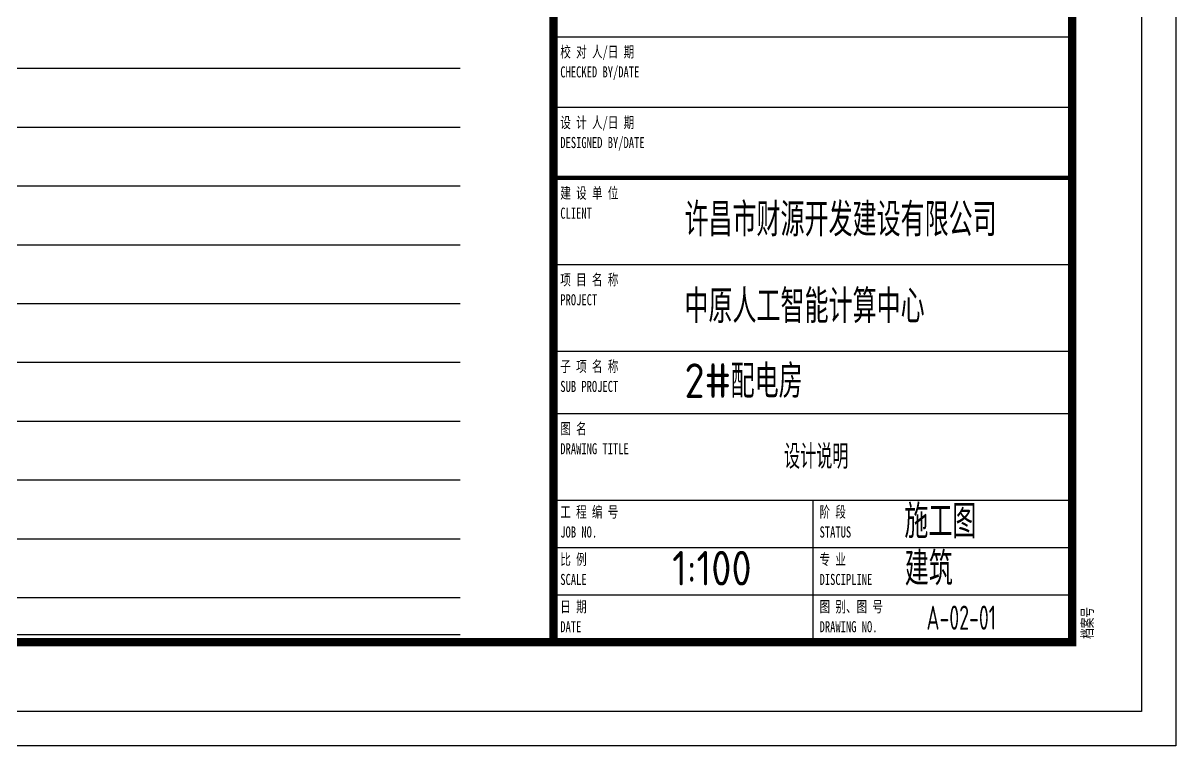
# Model space of a CAD drawing. Extents: x 17032 to 90126, y 10699 to 170399.
# Drawn here: x 73456 to 90126, y 96699 to 107148 of the extents above; entities that cross this region are included whole.
import ezdxf
from ezdxf.enums import TextEntityAlignment as Align

# ---------------------------------------------------------------- set-up
doc = ezdxf.new("R2010")
doc.units = 0
doc.header["$LTSCALE"] = 1000
doc.header["$MEASUREMENT"] = 0
for name, color, linetype in [('2017_11-sheet-R$0$C-SHET-TTLB', 11, 'Continuous'), ('C-SHET-TTLB', 11, 'Continuous'), ('PUB_TEXT', 7, 'Continuous')]:
    doc.layers.add(name, color=color, linetype=linetype)
doc.layers.add('WINDOW_TEXT', color=7, linetype='Continuous', lineweight=9)
doc.styles.add('2017_11-sheet-R$0$SHEET-ECADI', font='simhei.ttf', dxfattribs={"width": 0.7})
doc.styles.get("Standard").update_dxf_attribs({"font": 'gbenor.shx', "bigfont": 'gbcbig.shx'})
doc.styles.add('XD2008', font='xd-hzs.shx', dxfattribs={"width": 0.7, "bigfont": 'xd-hztxt.shx'})

# ---------------------------------------------------------------- blocks, each defined once
blk = doc.blocks.new('2017_11-sheet-R', base_point=(415, 5))
at = {"layer": '2017_11-sheet-R$0$C-SHET-TTLB'}
for p, q in [((340.02, 92.53), (415, 92.53)), ((340.02, 82.33), (415, 82.33)), ((340.02, 59.59), (415, 59.59)), ((340.02, 47.07), (415, 47.07)), ((340.02, 38.07), (415, 38.07)), ((340.02, 25.54), (415, 25.54)), ((377.51, 25.54), (377.51, 4.99)), ((340.02, 18.68), (415, 18.68)), ((340.02, 11.85), (415, 11.85))]:
    blk.add_line(p, q, dxfattribs=at)
blk.add_lwpolyline([(340.02, 72.12, 0.6, 0.6, 0), (415.02, 72.12, 0.9, 0.9, 0)], format="xyseb", dxfattribs=at)
at = {"layer": '2017_11-sheet-R$0$C-SHET-TTLB', "style": '2017_11-sheet-R$0$SHEET-ECADI', "width": 0.7}
for s, p in [('校 对 人/日 期', (340.98, 89.54)), ('CHECKED BY/DATE', (340.98, 86.64)), ('设 计 人/日 期', (340.98, 79.33)), ('DESIGNED BY/DATE', (340.98, 76.43)), ('建 设 单 位', (340.98, 69.13)), ('CLIENT', (340.98, 66.22)), ('项 目 名 称', (340.98, 56.6)), ('PROJECT', (340.98, 53.7)), ('子 项 名 称', (340.98, 44.07)), ('SUB PROJECT', (340.98, 41.17)), ('图 名', (340.98, 35.07)), ('DRAWING TITLE', (340.98, 32.17)), ('工 程 编 号', (340.98, 23.03)), ('阶 段', (378.47, 23.03)), ('JOB NO.', (340.98, 20.13)), ('STATUS', (378.47, 20.13)), ('比 例', (340.98, 16.18)), ('专 业', (378.47, 16.18)), ('SCALE', (340.98, 13.27)), ('DISCIPLINE', (378.47, 13.27)), ('日 期', (340.98, 9.34)), ('图 别、图 号', (378.47, 9.34)), ('DATE', (340.98, 6.44)), ('DRAWING NO.', (378.47, 6.44))]:
    blk.add_text(s, height=1.6, dxfattribs=at).set_placement(p)
blk.add_text('档案号', height=1.6, rotation=90, dxfattribs=at).set_placement((417.98, 5.49))
blk = doc.blocks.new('tukuang')
at = {"layer": 'C-SHET-TTLB'}
for points in [[(75902, 21920), (75902, -21080), (15502, -21080), (15502, 21920)], [(75402, 21420), (75402, -20580), (16002, -20580), (16002, 21420)]]:
    blk.add_lwpolyline(points, close=True, dxfattribs=at)
at = {"layer": 'C-SHET-TTLB', "const_width": 120}
blk.add_lwpolyline([(17842, 20420), (74402, 20420), (74402, -19580), (17842, -19580)], close=True, dxfattribs=at)
at = {"layer": 'C-SHET-TTLB'}
blk.add_lwpolyline([(66902, 20420, 120, 120, 0), (66902, -19580, 90, 90, 0)], format="xyseb", dxfattribs=at)
at = {"layer": 'C-SHET-TTLB', "xscale": 100, "yscale": 100, "zscale": 100}
blk.add_blockref('2017_11-sheet-R', (74402, -19580), dxfattribs=at)
blk = doc.blocks.new('ewr')
at = {"layer": 'PUB_TEXT'}
for s, height, p in [('许昌市财源开发建设有限公司', 482.27, (83020, 61065)), ('中原人工智能计算中心', 482.3, (83020, 59812)), ('2#', 500, (83020, 58729)), ('配电房', 482.3, (83687, 58729)), ('施工图', 482.3, (86199, 56702)), ('1:100', 500, (82842, 56018)), ('建筑', 482.3, (86205, 56018))]:
    blk.add_text(s, height=height, dxfattribs=at).set_placement(p)

msp = doc.modelspace()

# ---------------------------------------------------------------- linework, layer by layer
at = {"layer": 'Defpoints', "color": 251}
for p, q in [((32126.1, 106494.2), (79778.2, 106494.2)), ((32126.1, 105644.2), (79778.2, 105644.2)), ((32126.1, 104794.2), (79778.2, 104794.2)), ((32126.1, 103944.2), (79778.2, 103944.2)), ((32126.1, 103094.2), (79778.2, 103094.2)), ((32126.1, 102244.2), (79778.2, 102244.2)), ((32126.1, 101394.2), (79778.2, 101394.2)), ((32126.1, 100544.2), (79778.2, 100544.2)), ((32126.1, 99694.2), (79778.2, 99694.2)), ((32126.1, 98844.2), (79778.2, 98844.2)), ((32126.1, 98308.7), (79778.2, 98308.7))]:
    msp.add_line(p, q, dxfattribs=at)

# ---------------------------------------------------------------- block references
at = {"layer": 'C-SHET-TTLB'}
msp.add_blockref('tukuang', (14224.3, 117778.3), dxfattribs=at)
at = {"layer": 'WINDOW_TEXT', "color": 6}
msp.add_blockref('ewr', (0, 43000), dxfattribs=at)

# ---------------------------------------------------------------- texts
at = {"layer": 'PUB_TEXT', "style": 'XD2008', "width": 0.7}
for s, p in [('设计说明', (84924.8, 100880.5)), ('A-02-01', (87021.8, 98553))]:
    msp.add_text(s, height=350, dxfattribs=at).set_placement(p, align=Align.MIDDLE_CENTER)

doc.saveas('drawing.dxf')
